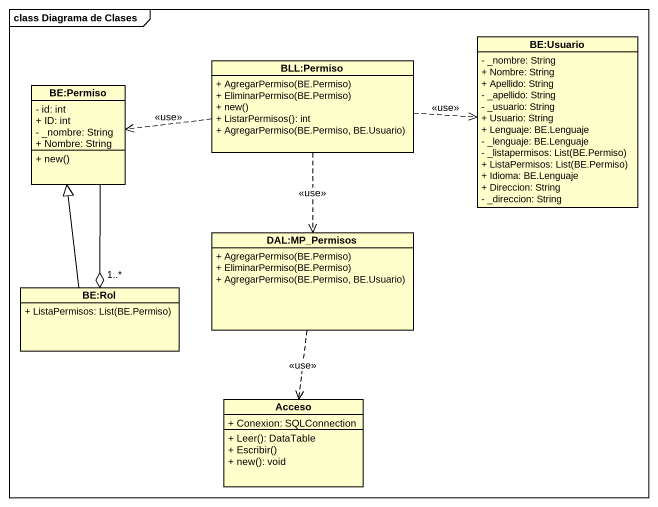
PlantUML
@startuml
mainframe class Diagrama de Clases
hide circle
hide empty members
skinparam classAttributeIconSize 0
class "BE:Usuario" as BE_Usuario {
  - _nombre: String
  + Nombre: String
  + Apellido: String
  - _apellido: String
  - _usuario: String
  + Usuario: String
  + Lenguaje: BE.Lenguaje
  - _lenguaje: BE.Lenguaje
  {field} - _listapermisos: List(BE.Permiso)
  {field} + ListaPermisos: List(BE.Permiso)
  + Idioma: BE.Lenguaje
  + Direccion: String
  - _direccion: String
}
class "BE:Permiso" as BE_Permiso {
  - id: int
  + ID: int
  - _nombre: String
  + Nombre: String
  + new()
}
class "BLL:Permiso" as BLL_Permiso {
  + AgregarPermiso(BE.Permiso)
  + EliminarPermiso(BE.Permiso)
  + new()
  + ListarPermisos(): int
  + AgregarPermiso(BE.Permiso, BE.Usuario)
}
class "DAL:MP_Permisos" as DAL_MP_Permisos {
  + AgregarPermiso(BE.Permiso)
  + EliminarPermiso(BE.Permiso)
  + AgregarPermiso(BE.Permiso, BE.Usuario)
}
class "BE:Rol" as BE_Rol {
  {field} + ListaPermisos: List(BE.Permiso)
}
class Acceso {
  + Conexion: SQLConnection
  + Leer(): DataTable
  + Escribir()
  + new(): void
}
BE_Permiso --o "1..*" BE_Rol
BLL_Permiso .right.> BE_Usuario : <<use>>
BLL_Permiso .left.> BE_Permiso : <<use>>
BLL_Permiso ..> DAL_MP_Permisos : <<use>>
DAL_MP_Permisos ..> Acceso : <<use>>
BE_Rol -up-|> BE_Permiso
@enduml
